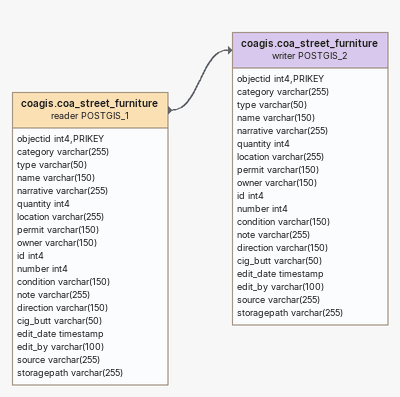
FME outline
coagis.coa_street_furniture (reader POSTGIS_1)
    attributes: objectid int4,PRIKEY, category varchar(255), type varchar(50), name varchar(150), narrative varchar(255), quantity int4, location varchar(255), permit varchar(150), owner varchar(150), id int4, number int4, condition varchar(150), note varchar(255), direction varchar(150), cig_butt varchar(50), edit_date timestamp, edit_by varchar(100), source varchar(255), storagepath varchar(255)
    -> coagis.coa_street_furniture (writer POSTGIS_2)
coagis.coa_street_furniture (writer POSTGIS_2)
    attributes: objectid int4,PRIKEY, category varchar(255), type varchar(50), name varchar(150), narrative varchar(255), quantity int4, location varchar(255), permit varchar(150), owner varchar(150), id int4, number int4, condition varchar(150), note varchar(255), direction varchar(150), cig_butt varchar(50), edit_date timestamp, edit_by varchar(100), source varchar(255), storagepath varchar(255)
